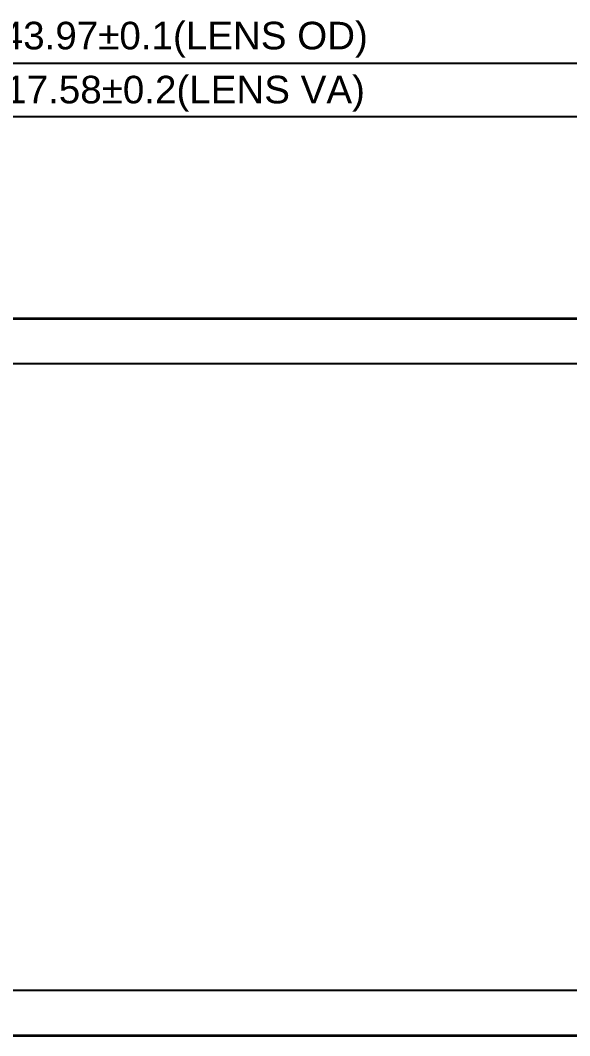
# Model space of a CAD drawing. Header units: millimetres. Extents: x 20905 to 43117, y -15595 to -5301.
# Drawn here: x 24793.9 to 24913.3, y -15145.9 to -14925.1 of the extents above; entities that cross this region are included whole.
import ezdxf

# ---------------------------------------------------------------- set-up
doc = ezdxf.new("R2010")
doc.units = ezdxf.units.MM
doc.header["$LTSCALE"] = 0.2
doc.header["$PDMODE"] = 35
for name, color, linetype in [('DIM', 4, 'Continuous'), ('LENS', 6, 'Continuous'), ('保护膜', 3, 'Continuous')]:
    doc.layers.add(name, color=color, linetype=linetype)
doc.styles.add('TXT', font='arial.ttf', dxfattribs={"height": 3.5})
doc.styles.add('宋体', font='arial.ttf')
doc.dimstyles.new('STANDARD$0', dxfattribs={"dimtxt": 1.8, "dimasz": 2, "dimexe": 0.5, "dimexo": 0.6, "dimgap": 0.3, "dimtad": 0, "dimzin": 9, "dimdsep": 46, "dimtxsty": 'TXT', "dimcen": -2, "dimclrd": 256, "dimclre": 256, "dimclrt": 256, "dimadec": 1, "dimazin": 2, "dimtp": 0.2, "dimtm": 0.2, "dimtfac": 0.5, "dimtmove": 0, "dimatfit": 3, "dimfxl": 1, "dimtolj": 2, "dimarcsym": 0})

# ---------------------------------------------------------------- blocks, each defined once
blk = doc.blocks.new('*D155')
at = {"layer": 'Defpoints', "color": 0}
for p in [(24949.34, -14934.37), (24705.36, -15004.95), (24949.34, -15005.87)]:
    blk.add_point(p, dxfattribs=at)
at = {"layer": 'DIM', "lineweight": -2}
for p, q in [((24705.36, -15004.45), (24705.36, -14932.37)), ((24707.86, -14934.37), (24946.84, -14934.37)), ((24949.34, -15005.37), (24949.34, -14932.37))]:
    blk.add_line(p, q, dxfattribs=at)
at = {"layer": 'DIM'}
for points in [[(24707.86, -14933.95), (24707.86, -14934.79), (24705.36, -14934.37)], [(24946.84, -14933.95), (24946.84, -14934.79), (24949.34, -14934.37)]]:
    blk.add_solid(points, dxfattribs=at)
at = {"layer": 'DIM', "color": 1, "insert": (24827.29, -14925.37), "char_height": 6, "attachment_point": 2, "line_spacing_factor": 0.9, "style": '宋体'}
blk.add_mtext('\\A2;243.97%%P0.1(LENS OD)', dxfattribs=at)
blk = doc.blocks.new('*D197')
at = {"layer": 'Defpoints', "color": 0}
for p in [(24936.14, -14945.95), (24936.14, -14999.7), (24718.56, -15001.17)]:
    blk.add_point(p, dxfattribs=at)
at = {"layer": 'DIM', "lineweight": -2}
for p, q in [((24718.56, -15000.67), (24718.56, -14943.95)), ((24936.14, -14999.2), (24936.14, -14943.95)), ((24721.06, -14945.95), (24933.64, -14945.95))]:
    blk.add_line(p, q, dxfattribs=at)
at = {"layer": 'DIM'}
for points in [[(24721.06, -14945.53), (24721.06, -14946.37), (24718.56, -14945.95)], [(24933.64, -14945.53), (24933.64, -14946.37), (24936.14, -14945.95)]]:
    blk.add_solid(points, dxfattribs=at)
at = {"layer": 'DIM', "insert": (24827.35, -14941.02), "char_height": 6, "attachment_point": 5, "style": '宋体'}
blk.add_mtext('\\A2;217.58%%P0.2(LENS VA)', dxfattribs=at)

msp = doc.modelspace()

# ---------------------------------------------------------------- linework, layer by layer
at = {"layer": 'LENS', "linetype": 'Continuous'}
msp.add_lwpolyline([(24935.4221, -14989.8897), (24719.2781, -14989.8897, 0.40813886)], format="xyb", dxfattribs=at)
msp.add_lwpolyline([(24718.5641, -14999.7031), (24936.1401, -14999.7031), (24936.1401, -15136.0631), (24718.5641, -15136.0631)], close=True, dxfattribs=at)
msp.add_lwpolyline([(24722.697, -15145.8764), (24932.0033, -15145.8764)], dxfattribs=at)
at = {"layer": '保护膜', "color": 3, "lineweight": 0}
msp.add_lwpolyline([(24935.4221, -14990.0897), (24719.2781, -14990.0897, 0.40813886)], format="xyb", dxfattribs=at)
msp.add_lwpolyline([(24722.6973, -15145.6764), (24932.003, -15145.6764)], dxfattribs=at)

# ---------------------------------------------------------------- dimensions: what is measured, and where the dimension line sits
at = {"layer": 'DIM'}
dim = msp.add_linear_dim(base=(24949.3368, -14934.3708), p1=(24705.3644, -15004.9457), p2=(24949.3368, -15005.8716), text='<>%%P0.1(LENS OD)', dimstyle='STANDARD$0', override={"dimtxt": 6, "dimasz": 2.5, "dimexe": 2, "dimexo": 0.5, "dimgap": 1, "dimtad": 1, "dimzin": 0, "dimtxsty": '宋体', "dimclrt": 1, "dimaunit": 1, "dimadec": 4, "dimatfit": 0, "dimtvp": 0.928571, "dimarcsym": 2}, dxfattribs=at)
dim.commit()
dim.dimension.update_dxf_attribs({"geometry": '*D155', "text_midpoint": (24827.2886, -14934.3708), "dimtype": 160})
dim = msp.add_linear_dim(base=(24936.1401, -14945.9505), p1=(24718.5641, -15001.1701), p2=(24936.1401, -14999.7031), text='<>%%P0.2(LENS VA)', dimstyle='STANDARD$0', override={"dimtxt": 6, "dimasz": 2.5, "dimexe": 2, "dimexo": 0.5, "dimgap": 1, "dimtad": 1, "dimzin": 0, "dimtxsty": '宋体', "dimaunit": 1, "dimadec": 4, "dimatfit": 0, "dimtvp": 0.928571, "dimarcsym": 2}, dxfattribs=at)
dim.commit()
dim.dimension.update_dxf_attribs({"geometry": '*D197', "text_midpoint": (24827.3521, -14941.0174)})

doc.saveas('drawing.dxf')
